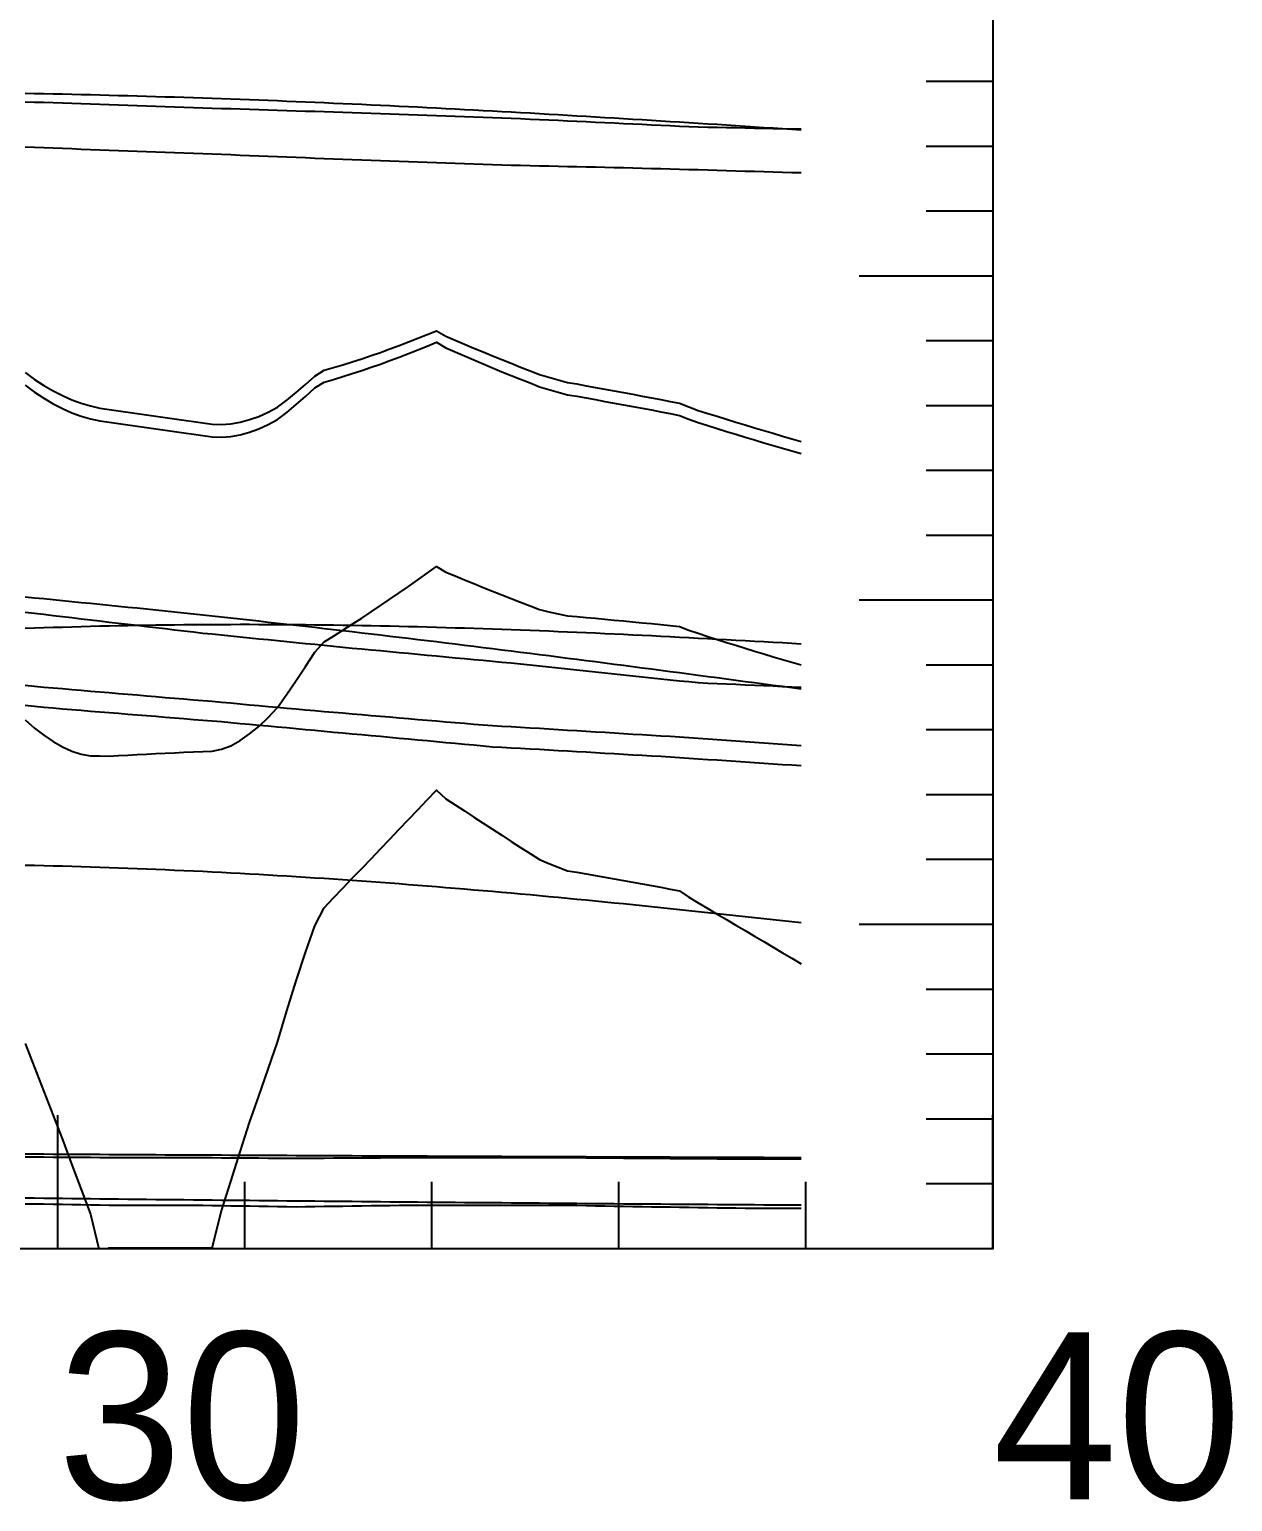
# Model space of a CAD drawing. Extents: x -35 to 191, y -35 to 135.
# Drawn here: x 133 to 190.7, y -12.1 to 58.4 of the extents above; entities that cross this region are included whole.
import ezdxf

# ---------------------------------------------------------------- set-up
doc = ezdxf.new("R2010")
doc.units = 0

msp = doc.modelspace()

# ---------------------------------------------------------------- linework, layer by layer
at = {"color": 0}
for p, q in [((179.2, 55.919), (176, 55.919)), ((179.2, 52.812), (176, 52.812)), ((179.2, 49.706), (176, 49.706)), ((179.2, 46.599), (172.8, 46.599)), ((179.2, 43.492), (176, 43.492)), ((179.2, 40.386), (176, 40.386)), ((179.2, 37.279), (176, 37.279)), ((179.2, 34.173), (176, 34.173)), ((179.2, 31.066), (172.8, 31.066)), ((179.2, 27.959), (176, 27.959)), ((179.2, 24.853), (176, 24.853)), ((179.2, 21.746), (176, 21.746)), ((179.2, 18.64), (176, 18.64)), ((179.2, 15.533), (172.8, 15.533)), ((179.2, 12.426), (176, 12.426)), ((179.2, 9.32), (176, 9.32)), ((134.4, 0), (134.4, 6.4)), ((179.2, 0), (179.2, 6.4)), ((179.2, 6.213), (176, 6.213)), ((143.36, 0), (143.36, 3.2)), ((152.32, 0), (152.32, 3.2)), ((161.28, 0), (161.28, 3.2)), ((170.24, 0), (170.24, 3.2)), ((179.2, 3.107), (176, 3.107))]:
    msp.add_line(p, q, dxfattribs=at)
msp.add_lwpolyline([(0, 0), (0, 108.731), (179.2, 108.731), (179.2, 0)], close=True, dxfattribs=at)
at = {"color": 3}
for points in [[(132.832, 55.359), (133.28, 55.35), (133.728, 55.341), (134.176, 55.332), (134.624, 55.322), (135.072, 55.312), (135.52, 55.301), (135.968, 55.291), (136.416, 55.28), (136.864, 55.268), (137.312, 55.256), (137.76, 55.244), (138.208, 55.231), (138.656, 55.219), (139.104, 55.205), (139.552, 55.192), (140, 55.178), (140.448, 55.163), (140.896, 55.149), (141.344, 55.134), (141.792, 55.118), (142.24, 55.103), (142.688, 55.087), (143.136, 55.07), (143.584, 55.054), (144.032, 55.037), (144.48, 55.019), (144.928, 55.002), (145.376, 54.984), (145.824, 54.965), (146.272, 54.947), (146.72, 54.928), (147.168, 54.908), (147.616, 54.889), (148.064, 54.869), (148.512, 54.849), (148.96, 54.828), (149.408, 54.808), (149.856, 54.786), (150.304, 54.765), (150.752, 54.743), (151.2, 54.721), (151.648, 54.699), (152.096, 54.677), (152.544, 54.654), (152.992, 54.631), (153.44, 54.607), (153.888, 54.584), (154.336, 54.56), (154.784, 54.536), (155.232, 54.512), (155.68, 54.487), (156.128, 54.462), (156.576, 54.437), (157.024, 54.412), (157.472, 54.386), (157.92, 54.361), (158.368, 54.335), (158.816, 54.309), (159.264, 54.282), (159.712, 54.256), (160.16, 54.229), (160.608, 54.202), (161.056, 54.175), (161.504, 54.148), (161.952, 54.12), (162.4, 54.093), (162.848, 54.065), (163.296, 54.037), (163.744, 54.009), (164.192, 53.981), (164.64, 53.953), (165.088, 53.925), (165.536, 53.896), (165.984, 53.868), (166.432, 53.839), (166.88, 53.81), (167.328, 53.781), (167.776, 53.753), (168.224, 53.724), (168.672, 53.695), (169.12, 53.666), (169.568, 53.637), (170.016, 53.608)], [(132.832, 29.724), (133.28, 29.74), (133.728, 29.756), (134.176, 29.771), (134.624, 29.785), (135.072, 29.799), (135.52, 29.811), (135.968, 29.823), (136.416, 29.834), (136.864, 29.845), (137.312, 29.854), (137.76, 29.863), (138.208, 29.871), (138.656, 29.879), (139.104, 29.885), (139.552, 29.891), (140, 29.897), (140.448, 29.901), (140.896, 29.905), (141.344, 29.908), (141.792, 29.911), (142.24, 29.912), (142.688, 29.913), (143.136, 29.914), (143.584, 29.914), (144.032, 29.913), (144.48, 29.911), (144.928, 29.909), (145.376, 29.906), (145.824, 29.903), (146.272, 29.898), (146.72, 29.894), (147.168, 29.888), (147.616, 29.882), (148.064, 29.876), (148.512, 29.869), (148.96, 29.861), (149.408, 29.853), (149.856, 29.844), (150.304, 29.834), (150.752, 29.824), (151.2, 29.814), (151.648, 29.803), (152.096, 29.791), (152.544, 29.779), (152.992, 29.766), (153.44, 29.753), (153.888, 29.739), (154.336, 29.725), (154.784, 29.711), (155.232, 29.695), (155.68, 29.68), (156.128, 29.664), (156.576, 29.647), (157.024, 29.63), (157.472, 29.613), (157.92, 29.595), (158.368, 29.576), (158.816, 29.558), (159.264, 29.538), (159.712, 29.519), (160.16, 29.499), (160.608, 29.479), (161.056, 29.458), (161.504, 29.437), (161.952, 29.415), (162.4, 29.394), (162.848, 29.372), (163.296, 29.349), (163.744, 29.327), (164.192, 29.304), (164.64, 29.28), (165.088, 29.257), (165.536, 29.233), (165.984, 29.209), (166.432, 29.185), (166.88, 29.16), (167.328, 29.136), (167.776, 29.111), (168.224, 29.086), (168.672, 29.061), (169.12, 29.035), (169.568, 29.01), (170.016, 28.984)], [(132.832, 4.545), (133.28, 4.542), (133.728, 4.539), (134.176, 4.537), (134.624, 4.534), (135.072, 4.531), (135.52, 4.528), (135.968, 4.526), (136.416, 4.523), (136.864, 4.52), (137.312, 4.518), (137.76, 4.515), (138.208, 4.512), (138.656, 4.51), (139.104, 4.507), (139.552, 4.505), (140, 4.502), (140.448, 4.5), (140.896, 4.497), (141.344, 4.495), (141.792, 4.492), (142.24, 4.49), (142.688, 4.488), (143.136, 4.485), (143.584, 4.483), (144.032, 4.481), (144.48, 4.478), (144.928, 4.476), (145.376, 4.474), (145.824, 4.472), (146.272, 4.469), (146.72, 4.467), (147.168, 4.465), (147.616, 4.463), (148.064, 4.461), (148.512, 4.459), (148.96, 4.456), (149.408, 4.454), (149.856, 4.452), (150.304, 4.45), (150.752, 4.448), (151.2, 4.446), (151.648, 4.444), (152.096, 4.442), (152.544, 4.44), (152.992, 4.438), (153.44, 4.436), (153.888, 4.434), (154.336, 4.432), (154.784, 4.43), (155.232, 4.428), (155.68, 4.426), (156.128, 4.425), (156.576, 4.423), (157.024, 4.421), (157.472, 4.419), (157.92, 4.417), (158.368, 4.415), (158.816, 4.413), (159.264, 4.412), (159.712, 4.41), (160.16, 4.408), (160.608, 4.406), (161.056, 4.405), (161.504, 4.403), (161.952, 4.401), (162.4, 4.399), (162.848, 4.398), (163.296, 4.396), (163.744, 4.394), (164.192, 4.393), (164.64, 4.391), (165.088, 4.389), (165.536, 4.388), (165.984, 4.386), (166.432, 4.385), (166.88, 4.383), (167.328, 4.381), (167.776, 4.38), (168.224, 4.378), (168.672, 4.377), (169.12, 4.375), (169.568, 4.373), (170.016, 4.372)]]:
    msp.add_lwpolyline(points, dxfattribs=at)
at = {"color": 4}
for points in [[(132.832, 54.951), (133.28, 54.937), (133.728, 54.923), (134.176, 54.909), (134.624, 54.895), (135.072, 54.881), (135.52, 54.866), (135.968, 54.852), (136.416, 54.837), (136.864, 54.822), (137.312, 54.806), (137.76, 54.791), (138.208, 54.775), (138.656, 54.759), (139.104, 54.743), (139.552, 54.727), (140, 54.71), (140.448, 54.694), (140.896, 54.677), (141.344, 54.66), (141.792, 54.646), (142.24, 54.633), (142.688, 54.619), (143.136, 54.606), (143.584, 54.592), (144.032, 54.578), (144.48, 54.564), (144.928, 54.55), (145.376, 54.535), (145.824, 54.521), (146.272, 54.506), (146.72, 54.491), (147.168, 54.476), (147.616, 54.46), (148.064, 54.445), (148.512, 54.429), (148.96, 54.414), (149.408, 54.4), (149.856, 54.385), (150.304, 54.37), (150.752, 54.355), (151.2, 54.339), (151.648, 54.324), (152.096, 54.308), (152.544, 54.293), (152.992, 54.277), (153.44, 54.261), (153.888, 54.244), (154.336, 54.228), (154.784, 54.211), (155.232, 54.195), (155.68, 54.178), (156.128, 54.161), (156.576, 54.141), (157.024, 54.121), (157.472, 54.101), (157.92, 54.081), (158.368, 54.06), (158.816, 54.04), (159.264, 54.019), (159.712, 53.998), (160.16, 53.978), (160.608, 53.957), (161.056, 53.936), (161.504, 53.915), (161.952, 53.893), (162.4, 53.872), (162.848, 53.851), (163.296, 53.829), (163.744, 53.807), (164.192, 53.786), (164.64, 53.764), (165.088, 53.742), (165.536, 53.735), (165.984, 53.726), (166.432, 53.717), (166.88, 53.709), (167.328, 53.7), (167.776, 53.691), (168.224, 53.682), (168.672, 53.673), (169.12, 53.663), (169.568, 53.654), (170.016, 53.645)], [(132.832, 52.795), (133.28, 52.774), (133.728, 52.754), (134.176, 52.734), (134.624, 52.72), (135.072, 52.702), (135.52, 52.685), (135.968, 52.669), (136.416, 52.651), (136.864, 52.635), (137.312, 52.618), (137.76, 52.6), (138.208, 52.586), (138.656, 52.567), (139.104, 52.551), (139.552, 52.535), (140, 52.517), (140.448, 52.5), (140.896, 52.484), (141.344, 52.466), (141.792, 52.45), (142.24, 52.433), (142.688, 52.415), (143.136, 52.397), (143.584, 52.378), (144.032, 52.36), (144.48, 52.342), (144.928, 52.324), (145.376, 52.306), (145.824, 52.288), (146.272, 52.271), (146.72, 52.253), (147.168, 52.236), (147.616, 52.218), (148.064, 52.201), (148.512, 52.184), (148.96, 52.167), (149.408, 52.15), (149.856, 52.133), (150.304, 52.117), (150.752, 52.1), (151.2, 52.084), (151.648, 52.067), (152.096, 52.051), (152.544, 52.035), (152.992, 52.019), (153.44, 52.003), (153.888, 51.986), (154.336, 51.971), (154.784, 51.955), (155.232, 51.942), (155.68, 51.93), (156.128, 51.919), (156.576, 51.91), (157.024, 51.897), (157.472, 51.887), (157.92, 51.877), (158.368, 51.865), (158.816, 51.855), (159.264, 51.845), (159.712, 51.832), (160.16, 51.825), (160.608, 51.812), (161.056, 51.802), (161.504, 51.792), (161.952, 51.779), (162.4, 51.77), (162.848, 51.759), (163.296, 51.746), (163.744, 51.736), (164.192, 51.723), (164.64, 51.71), (165.088, 51.697), (165.536, 51.683), (165.984, 51.671), (166.432, 51.658), (166.88, 51.644), (167.328, 51.631), (167.776, 51.618), (168.224, 51.605), (168.672, 51.593), (169.12, 51.579), (169.568, 51.566), (170.016, 51.553)], [(132.832, 25.345), (133.28, 24.946), (133.728, 24.597), (134.176, 24.296), (134.624, 24.047), (135.072, 23.841), (135.52, 23.695), (135.968, 23.608), (136.416, 23.608), (136.864, 23.601), (137.312, 23.625), (137.76, 23.649), (138.208, 23.673), (138.656, 23.696), (139.104, 23.718), (139.552, 23.74), (140, 23.762), (140.448, 23.783), (140.896, 23.804), (141.344, 23.824), (141.792, 23.844), (142.24, 23.932), (142.688, 24.099), (143.136, 24.347), (143.584, 24.673), (144.032, 25.026), (144.48, 25.452), (144.928, 25.936), (145.376, 26.56), (145.824, 27.221), (146.272, 27.896), (146.72, 28.581), (147.168, 29.075), (147.616, 29.353), (148.064, 29.636), (148.512, 29.923), (148.96, 30.215), (149.408, 30.51), (149.856, 30.81), (150.304, 31.114), (150.752, 31.422), (151.2, 31.733), (151.648, 32.048), (152.096, 32.366), (152.544, 32.688), (152.992, 32.417), (153.44, 32.232), (153.888, 32.048), (154.336, 31.866), (154.784, 31.685), (155.232, 31.505), (155.68, 31.327), (156.128, 31.15), (156.576, 30.975), (157.024, 30.801), (157.472, 30.629), (157.92, 30.518), (158.368, 30.419), (158.816, 30.32), (159.264, 30.289), (159.712, 30.247), (160.16, 30.204), (160.608, 30.162), (161.056, 30.119), (161.504, 30.077), (161.952, 30.034), (162.4, 29.991), (162.848, 29.948), (163.296, 29.899), (163.744, 29.85), (164.192, 29.802), (164.64, 29.634), (165.088, 29.485), (165.536, 29.337), (165.984, 29.191), (166.432, 29.05), (166.88, 28.909), (167.328, 28.77), (167.776, 28.632), (168.224, 28.496), (168.672, 28.362), (169.12, 28.23), (169.568, 28.099), (170.016, 27.97)], [(132.832, 4.397), (133.28, 4.397), (133.728, 4.397), (134.176, 4.392), (134.624, 4.389), (135.072, 4.385), (135.52, 4.382), (135.968, 4.378), (136.416, 4.375), (136.864, 4.372), (137.312, 4.368), (137.76, 4.365), (138.208, 4.365), (138.656, 4.365), (139.104, 4.365), (139.552, 4.365), (140, 4.365), (140.448, 4.365), (140.896, 4.365), (141.344, 4.365), (141.792, 4.362), (142.24, 4.359), (142.688, 4.356), (143.136, 4.352), (143.584, 4.349), (144.032, 4.346), (144.48, 4.343), (144.928, 4.34), (145.376, 4.337), (145.824, 4.333), (146.272, 4.337), (146.72, 4.34), (147.168, 4.343), (147.616, 4.346), (148.064, 4.349), (148.512, 4.352), (148.96, 4.355), (149.408, 4.358), (149.856, 4.361), (150.304, 4.364), (150.752, 4.365), (151.2, 4.365), (151.648, 4.365), (152.096, 4.365), (152.544, 4.365), (152.992, 4.365), (153.44, 4.365), (153.888, 4.365), (154.336, 4.365), (154.784, 4.365), (155.232, 4.365), (155.68, 4.365), (156.128, 4.365), (156.576, 4.365), (157.024, 4.365), (157.472, 4.365), (157.92, 4.365), (158.368, 4.365), (158.816, 4.365), (159.264, 4.365), (159.712, 4.359), (160.16, 4.356), (160.608, 4.352), (161.056, 4.348), (161.504, 4.344), (161.952, 4.341), (162.4, 4.337), (162.848, 4.333), (163.296, 4.33), (163.744, 4.327), (164.192, 4.324), (164.64, 4.321), (165.088, 4.318), (165.536, 4.315), (165.984, 4.312), (166.432, 4.309), (166.88, 4.305), (167.328, 4.302), (167.776, 4.304), (168.224, 4.304), (168.672, 4.304), (169.12, 4.304), (169.568, 4.304), (170.016, 4.304)]]:
    msp.add_lwpolyline(points, dxfattribs=at)
at = {"color": 2}
for points in [[(132.832, 41.975), (133.28, 41.65), (133.728, 41.359), (134.176, 41.099), (134.624, 40.873), (135.072, 40.671), (135.52, 40.507), (135.968, 40.376), (136.416, 40.277), (136.864, 40.212), (137.312, 40.148), (137.76, 40.082), (138.208, 40.018), (138.656, 39.953), (139.104, 39.889), (139.552, 39.825), (140, 39.76), (140.448, 39.695), (140.896, 39.631), (141.344, 39.566), (141.792, 39.506), (142.24, 39.488), (142.688, 39.517), (143.136, 39.597), (143.584, 39.727), (144.032, 39.877), (144.48, 40.076), (144.928, 40.316), (145.376, 40.653), (145.824, 41.021), (146.272, 41.406), (146.72, 41.807), (147.168, 42.083), (147.616, 42.213), (148.064, 42.348), (148.512, 42.489), (148.96, 42.635), (149.408, 42.787), (149.856, 42.944), (150.304, 43.105), (150.752, 43.271), (151.2, 43.441), (151.648, 43.616), (152.096, 43.795), (152.544, 43.979), (152.992, 43.724), (153.44, 43.532), (153.888, 43.341), (154.336, 43.152), (154.784, 42.965), (155.232, 42.78), (155.68, 42.6), (156.128, 42.421), (156.576, 42.241), (157.024, 42.062), (157.472, 41.884), (157.92, 41.752), (158.368, 41.627), (158.816, 41.503), (159.264, 41.429), (159.712, 41.346), (160.16, 41.264), (160.608, 41.18), (161.056, 41.098), (161.504, 41.016), (161.952, 40.933), (162.4, 40.85), (162.848, 40.768), (163.296, 40.68), (163.744, 40.592), (164.192, 40.503), (164.64, 40.327), (165.088, 40.164), (165.536, 40.022), (165.984, 39.879), (166.432, 39.741), (166.88, 39.603), (167.328, 39.467), (167.776, 39.332), (168.224, 39.198), (168.672, 39.066), (169.12, 38.936), (169.568, 38.806), (170.016, 38.678)], [(132.832, 31.229), (133.28, 31.186), (133.728, 31.143), (134.176, 31.099), (134.624, 31.056), (135.072, 31.012), (135.52, 30.967), (135.968, 30.923), (136.416, 30.878), (136.864, 30.833), (137.312, 30.787), (137.76, 30.742), (138.208, 30.696), (138.656, 30.649), (139.104, 30.603), (139.552, 30.556), (140, 30.509), (140.448, 30.462), (140.896, 30.414), (141.344, 30.367), (141.792, 30.319), (142.24, 30.27), (142.688, 30.222), (143.136, 30.173), (143.584, 30.124), (144.032, 30.074), (144.48, 30.024), (144.928, 29.974), (145.376, 29.924), (145.824, 29.874), (146.272, 29.823), (146.72, 29.772), (147.168, 29.721), (147.616, 29.669), (148.064, 29.617), (148.512, 29.565), (148.96, 29.513), (149.408, 29.46), (149.856, 29.407), (150.304, 29.354), (150.752, 29.301), (151.2, 29.247), (151.648, 29.193), (152.096, 29.139), (152.544, 29.085), (152.992, 29.03), (153.44, 28.975), (153.888, 28.92), (154.336, 28.865), (154.784, 28.809), (155.232, 28.754), (155.68, 28.698), (156.128, 28.641), (156.576, 28.585), (157.024, 28.528), (157.472, 28.472), (157.92, 28.415), (158.368, 28.357), (158.816, 28.3), (159.264, 28.242), (159.712, 28.185), (160.16, 28.127), (160.608, 28.069), (161.056, 28.01), (161.504, 27.952), (161.952, 27.893), (162.4, 27.835), (162.848, 27.776), (163.296, 27.717), (163.744, 27.658), (164.192, 27.599), (164.64, 27.539), (165.088, 27.48), (165.536, 27.421), (165.984, 27.361), (166.432, 27.301), (166.88, 27.242), (167.328, 27.182), (167.776, 27.122), (168.224, 27.063), (168.672, 27.003), (169.12, 26.943), (169.568, 26.884), (170.016, 26.824)], [(132.832, 26.999), (133.28, 26.953), (133.728, 26.91), (134.176, 26.869), (134.624, 26.832), (135.072, 26.794), (135.52, 26.756), (135.968, 26.719), (136.416, 26.68), (136.864, 26.642), (137.312, 26.605), (137.76, 26.566), (138.208, 26.529), (138.656, 26.49), (139.104, 26.452), (139.552, 26.415), (140, 26.376), (140.448, 26.339), (140.896, 26.301), (141.344, 26.263), (141.792, 26.225), (142.24, 26.186), (142.688, 26.146), (143.136, 26.105), (143.584, 26.064), (144.032, 26.024), (144.48, 25.983), (144.928, 25.943), (145.376, 25.903), (145.824, 25.863), (146.272, 25.823), (146.72, 25.784), (147.168, 25.744), (147.616, 25.705), (148.064, 25.666), (148.512, 25.627), (148.96, 25.589), (149.408, 25.55), (149.856, 25.512), (150.304, 25.474), (150.752, 25.436), (151.2, 25.398), (151.648, 25.361), (152.096, 25.323), (152.544, 25.286), (152.992, 25.248), (153.44, 25.211), (153.888, 25.174), (154.336, 25.137), (154.784, 25.101), (155.232, 25.068), (155.68, 25.038), (156.128, 25.011), (156.576, 24.985), (157.024, 24.958), (157.472, 24.931), (157.92, 24.904), (158.368, 24.876), (158.816, 24.85), (159.264, 24.823), (159.712, 24.794), (160.16, 24.769), (160.608, 24.741), (161.056, 24.714), (161.504, 24.687), (161.952, 24.659), (162.4, 24.633), (162.848, 24.606), (163.296, 24.577), (163.744, 24.548), (164.192, 24.517), (164.64, 24.485), (165.088, 24.454), (165.536, 24.422), (165.984, 24.391), (166.432, 24.36), (166.88, 24.328), (167.328, 24.297), (167.776, 24.266), (168.224, 24.234), (168.672, 24.203), (169.12, 24.172), (169.568, 24.141), (170.016, 24.109)], [(132.832, 18.38), (133.28, 18.37), (133.728, 18.36), (134.176, 18.349), (134.624, 18.337), (135.072, 18.325), (135.52, 18.311), (135.968, 18.298), (136.416, 18.283), (136.864, 18.268), (137.312, 18.252), (137.76, 18.236), (138.208, 18.218), (138.656, 18.201), (139.104, 18.182), (139.552, 18.163), (140, 18.143), (140.448, 18.123), (140.896, 18.102), (141.344, 18.08), (141.792, 18.058), (142.24, 18.035), (142.688, 18.012), (143.136, 17.988), (143.584, 17.963), (144.032, 17.938), (144.48, 17.912), (144.928, 17.886), (145.376, 17.859), (145.824, 17.831), (146.272, 17.803), (146.72, 17.774), (147.168, 17.745), (147.616, 17.715), (148.064, 17.684), (148.512, 17.653), (148.96, 17.621), (149.408, 17.589), (149.856, 17.557), (150.304, 17.523), (150.752, 17.49), (151.2, 17.455), (151.648, 17.42), (152.096, 17.385), (152.544, 17.349), (152.992, 17.313), (153.44, 17.276), (153.888, 17.239), (154.336, 17.201), (154.784, 17.162), (155.232, 17.124), (155.68, 17.084), (156.128, 17.045), (156.576, 17.004), (157.024, 16.964), (157.472, 16.922), (157.92, 16.881), (158.368, 16.839), (158.816, 16.796), (159.264, 16.754), (159.712, 16.71), (160.16, 16.667), (160.608, 16.623), (161.056, 16.578), (161.504, 16.533), (161.952, 16.488), (162.4, 16.442), (162.848, 16.397), (163.296, 16.35), (163.744, 16.304), (164.192, 16.257), (164.64, 16.21), (165.088, 16.162), (165.536, 16.114), (165.984, 16.066), (166.432, 16.018), (166.88, 15.97), (167.328, 15.921), (167.776, 15.872), (168.224, 15.823), (168.672, 15.774), (169.12, 15.724), (169.568, 15.675), (170.016, 15.625)], [(132.832, 2.436), (133.28, 2.43), (133.728, 2.425), (134.176, 2.42), (134.624, 2.414), (135.072, 2.409), (135.52, 2.404), (135.968, 2.399), (136.416, 2.394), (136.864, 2.389), (137.312, 2.384), (137.76, 2.379), (138.208, 2.374), (138.656, 2.369), (139.104, 2.364), (139.552, 2.359), (140, 2.355), (140.448, 2.35), (140.896, 2.345), (141.344, 2.34), (141.792, 2.336), (142.24, 2.331), (142.688, 2.327), (143.136, 2.322), (143.584, 2.318), (144.032, 2.313), (144.48, 2.309), (144.928, 2.304), (145.376, 2.3), (145.824, 2.295), (146.272, 2.291), (146.72, 2.287), (147.168, 2.283), (147.616, 2.278), (148.064, 2.274), (148.512, 2.27), (148.96, 2.266), (149.408, 2.262), (149.856, 2.257), (150.304, 2.253), (150.752, 2.249), (151.2, 2.245), (151.648, 2.241), (152.096, 2.237), (152.544, 2.233), (152.992, 2.229), (153.44, 2.225), (153.888, 2.221), (154.336, 2.218), (154.784, 2.214), (155.232, 2.21), (155.68, 2.206), (156.128, 2.202), (156.576, 2.199), (157.024, 2.195), (157.472, 2.191), (157.92, 2.187), (158.368, 2.184), (158.816, 2.18), (159.264, 2.176), (159.712, 2.173), (160.16, 2.169), (160.608, 2.166), (161.056, 2.162), (161.504, 2.158), (161.952, 2.155), (162.4, 2.151), (162.848, 2.148), (163.296, 2.145), (163.744, 2.141), (164.192, 2.138), (164.64, 2.134), (165.088, 2.131), (165.536, 2.127), (165.984, 2.124), (166.432, 2.121), (166.88, 2.117), (167.328, 2.114), (167.776, 2.111), (168.224, 2.108), (168.672, 2.104), (169.12, 2.101), (169.568, 2.098), (170.016, 2.095)]]:
    msp.add_lwpolyline(points, dxfattribs=at)
at = {"color": 1}
msp.add_lwpolyline([(132.832, 41.375), (133.28, 41.042), (133.728, 40.743), (134.176, 40.484), (134.624, 40.255), (135.072, 40.053), (135.52, 39.887), (135.968, 39.757), (136.416, 39.659), (136.864, 39.595), (137.312, 39.531), (137.76, 39.467), (138.208, 39.403), (138.656, 39.339), (139.104, 39.276), (139.552, 39.212), (140, 39.148), (140.448, 39.085), (140.896, 39.021), (141.344, 38.957), (141.792, 38.897), (142.24, 38.882), (142.688, 38.913), (143.136, 38.995), (143.584, 39.127), (144.032, 39.28), (144.48, 39.482), (144.928, 39.726), (145.376, 40.067), (145.824, 40.44), (146.272, 40.831), (146.72, 41.237), (147.168, 41.516), (147.616, 41.648), (148.064, 41.784), (148.512, 41.925), (148.96, 42.073), (149.408, 42.226), (149.856, 42.384), (150.304, 42.546), (150.752, 42.713), (151.2, 42.884), (151.648, 43.059), (152.096, 43.24), (152.544, 43.424), (152.992, 43.164), (153.44, 42.968), (153.888, 42.774), (154.336, 42.58), (154.784, 42.388), (155.232, 42.197), (155.68, 42.018), (156.128, 41.839), (156.576, 41.657), (157.024, 41.477), (157.472, 41.298), (157.92, 41.165), (158.368, 41.04), (158.816, 40.916), (159.264, 40.842), (159.712, 40.76), (160.16, 40.677), (160.608, 40.595), (161.056, 40.512), (161.504, 40.43), (161.952, 40.348), (162.4, 40.266), (162.848, 40.184), (163.296, 40.097), (163.744, 40.009), (164.192, 39.92), (164.64, 39.743), (165.088, 39.579), (165.536, 39.437), (165.984, 39.294), (166.432, 39.155), (166.88, 39.017), (167.328, 38.88), (167.776, 38.745), (168.224, 38.611), (168.672, 38.479), (169.12, 38.348), (169.568, 38.218), (170.016, 38.09)], dxfattribs=at)
at = {"color": 6}
for points in [[(132.832, 30.501), (133.28, 30.447), (133.728, 30.394), (134.176, 30.341), (134.624, 30.288), (135.072, 30.236), (135.52, 30.183), (135.968, 30.13), (136.416, 30.078), (136.864, 30.025), (137.312, 29.972), (137.76, 29.919), (138.208, 29.867), (138.656, 29.814), (139.104, 29.761), (139.552, 29.709), (140, 29.656), (140.448, 29.603), (140.896, 29.55), (141.344, 29.498), (141.792, 29.451), (142.24, 29.406), (142.688, 29.361), (143.136, 29.316), (143.584, 29.271), (144.032, 29.226), (144.48, 29.182), (144.928, 29.137), (145.376, 29.092), (145.824, 29.047), (146.272, 29.002), (146.72, 28.958), (147.168, 28.913), (147.616, 28.868), (148.064, 28.823), (148.512, 28.778), (148.96, 28.736), (149.408, 28.694), (149.856, 28.652), (150.304, 28.61), (150.752, 28.568), (151.2, 28.526), (151.648, 28.484), (152.096, 28.442), (152.544, 28.4), (152.992, 28.358), (153.44, 28.316), (153.888, 28.274), (154.336, 28.232), (154.784, 28.19), (155.232, 28.148), (155.68, 28.106), (156.128, 28.064), (156.576, 28.016), (157.024, 27.969), (157.472, 27.922), (157.92, 27.875), (158.368, 27.828), (158.816, 27.78), (159.264, 27.733), (159.712, 27.686), (160.16, 27.639), (160.608, 27.592), (161.056, 27.545), (161.504, 27.497), (161.952, 27.45), (162.4, 27.403), (162.848, 27.356), (163.296, 27.309), (163.744, 27.262), (164.192, 27.214), (164.64, 27.167), (165.088, 27.12), (165.536, 27.102), (165.984, 27.081), (166.432, 27.061), (166.88, 27.041), (167.328, 27.02), (167.776, 27), (168.224, 26.98), (168.672, 26.959), (169.12, 26.939), (169.568, 26.918), (170.016, 26.898)], [(132.832, 26.043), (133.28, 25.992), (133.728, 25.94), (134.176, 25.905), (134.624, 25.869), (135.072, 25.833), (135.52, 25.796), (135.968, 25.76), (136.416, 25.724), (136.864, 25.687), (137.312, 25.651), (137.76, 25.615), (138.208, 25.578), (138.656, 25.542), (139.104, 25.506), (139.552, 25.469), (140, 25.433), (140.448, 25.397), (140.896, 25.36), (141.344, 25.324), (141.792, 25.288), (142.24, 25.251), (142.688, 25.212), (143.136, 25.17), (143.584, 25.129), (144.032, 25.087), (144.48, 25.046), (144.928, 25.004), (145.376, 24.963), (145.824, 24.921), (146.272, 24.88), (146.72, 24.838), (147.168, 24.797), (147.616, 24.755), (148.064, 24.714), (148.512, 24.672), (148.96, 24.631), (149.408, 24.589), (149.856, 24.548), (150.304, 24.506), (150.752, 24.465), (151.2, 24.423), (151.648, 24.382), (152.096, 24.34), (152.544, 24.299), (152.992, 24.257), (153.44, 24.216), (153.888, 24.174), (154.336, 24.133), (154.784, 24.091), (155.232, 24.05), (155.68, 24.027), (156.128, 24.002), (156.576, 23.976), (157.024, 23.95), (157.472, 23.925), (157.92, 23.899), (158.368, 23.874), (158.816, 23.848), (159.264, 23.822), (159.712, 23.797), (160.16, 23.771), (160.608, 23.746), (161.056, 23.72), (161.504, 23.694), (161.952, 23.669), (162.4, 23.643), (162.848, 23.618), (163.296, 23.592), (163.744, 23.563), (164.192, 23.533), (164.64, 23.503), (165.088, 23.473), (165.536, 23.444), (165.984, 23.414), (166.432, 23.384), (166.88, 23.354), (167.328, 23.324), (167.776, 23.294), (168.224, 23.264), (168.672, 23.234), (169.12, 23.205), (169.568, 23.175), (170.016, 23.145)], [(136.794, 0), (136.864, 0.039), (137.312, 0.039), (137.76, 0.039), (138.208, 0.039), (138.656, 0.039), (139.104, 0.039), (139.552, 0.039), (140, 0.039), (140.448, 0.039), (140.896, 0.039), (141.344, 0.039), (141.792, 0.039), (142.24, 1.812), (142.688, 3.225), (143.136, 4.638), (143.584, 6.052), (144.032, 7.302), (144.48, 8.601), (144.928, 9.901), (145.376, 11.402), (145.824, 12.836), (146.272, 14.184), (146.72, 15.464), (147.168, 16.336), (147.616, 16.806), (148.064, 17.275), (148.512, 17.745), (148.96, 18.214), (149.408, 18.684), (149.856, 19.153), (150.304, 19.623), (150.752, 20.092), (151.2, 20.562), (151.648, 21.031), (152.096, 21.501), (152.544, 21.97), (152.992, 21.554), (153.44, 21.263), (153.888, 20.972), (154.336, 20.681), (154.784, 20.39), (155.232, 20.099), (155.68, 19.808), (156.128, 19.517), (156.576, 19.226), (157.024, 18.935), (157.472, 18.644), (157.92, 18.453), (158.368, 18.278), (158.816, 18.104), (159.264, 18.045), (159.712, 17.965), (160.16, 17.886), (160.608, 17.806), (161.056, 17.727), (161.504, 17.647), (161.952, 17.567), (162.4, 17.488), (162.848, 17.408), (163.296, 17.318), (163.744, 17.228), (164.192, 17.139), (164.64, 16.84), (165.088, 16.571), (165.536, 16.302), (165.984, 16.033), (166.432, 15.77), (166.88, 15.506), (167.328, 15.241), (167.776, 14.976), (168.224, 14.711), (168.672, 14.446), (169.12, 14.182), (169.568, 13.917), (170.016, 13.652)], [(132.832, 9.834), (133.28, 8.676), (133.728, 7.526), (134.176, 6.377), (134.624, 5.227), (135.072, 4.024), (135.52, 2.836), (135.968, 1.649), (136.365, 0)], [(132.832, 2.146), (133.28, 2.146), (133.728, 2.146), (134.176, 2.137), (134.624, 2.13), (135.072, 2.123), (135.52, 2.115), (135.968, 2.108), (136.416, 2.101), (136.864, 2.094), (137.312, 2.087), (137.76, 2.079), (138.208, 2.08), (138.656, 2.08), (139.104, 2.08), (139.552, 2.08), (140, 2.08), (140.448, 2.08), (140.896, 2.08), (141.344, 2.08), (141.792, 2.074), (142.24, 2.067), (142.688, 2.06), (143.136, 2.054), (143.584, 2.047), (144.032, 2.04), (144.48, 2.033), (144.928, 2.027), (145.376, 2.02), (145.824, 2.013), (146.272, 2.021), (146.72, 2.027), (147.168, 2.034), (147.616, 2.04), (148.064, 2.046), (148.512, 2.052), (148.96, 2.058), (149.408, 2.065), (149.856, 2.071), (150.304, 2.077), (150.752, 2.08), (151.2, 2.08), (151.648, 2.08), (152.096, 2.08), (152.544, 2.08), (152.992, 2.08), (153.44, 2.08), (153.888, 2.08), (154.336, 2.08), (154.784, 2.08), (155.232, 2.08), (155.68, 2.08), (156.128, 2.08), (156.576, 2.08), (157.024, 2.08), (157.472, 2.08), (157.92, 2.08), (158.368, 2.08), (158.816, 2.08), (159.264, 2.08), (159.712, 2.068), (160.16, 2.06), (160.608, 2.052), (161.056, 2.045), (161.504, 2.037), (161.952, 2.029), (162.4, 2.021), (162.848, 2.013), (163.296, 2.006), (163.744, 2), (164.192, 1.993), (164.64, 1.986), (165.088, 1.979), (165.536, 1.972), (165.984, 1.966), (166.432, 1.959), (166.88, 1.952), (167.328, 1.945), (167.776, 1.948), (168.224, 1.948), (168.672, 1.948), (169.12, 1.948), (169.568, 1.948), (170.016, 1.948)]]:
    msp.add_lwpolyline(points, dxfattribs=at)

# ---------------------------------------------------------------- texts
at = {"color": 0}
for s, p in [('30', (134.4, -12)), ('40', (179.2, -12))]:
    msp.add_text(s, height=8, dxfattribs=at).set_placement(p)

doc.saveas('drawing.dxf')
